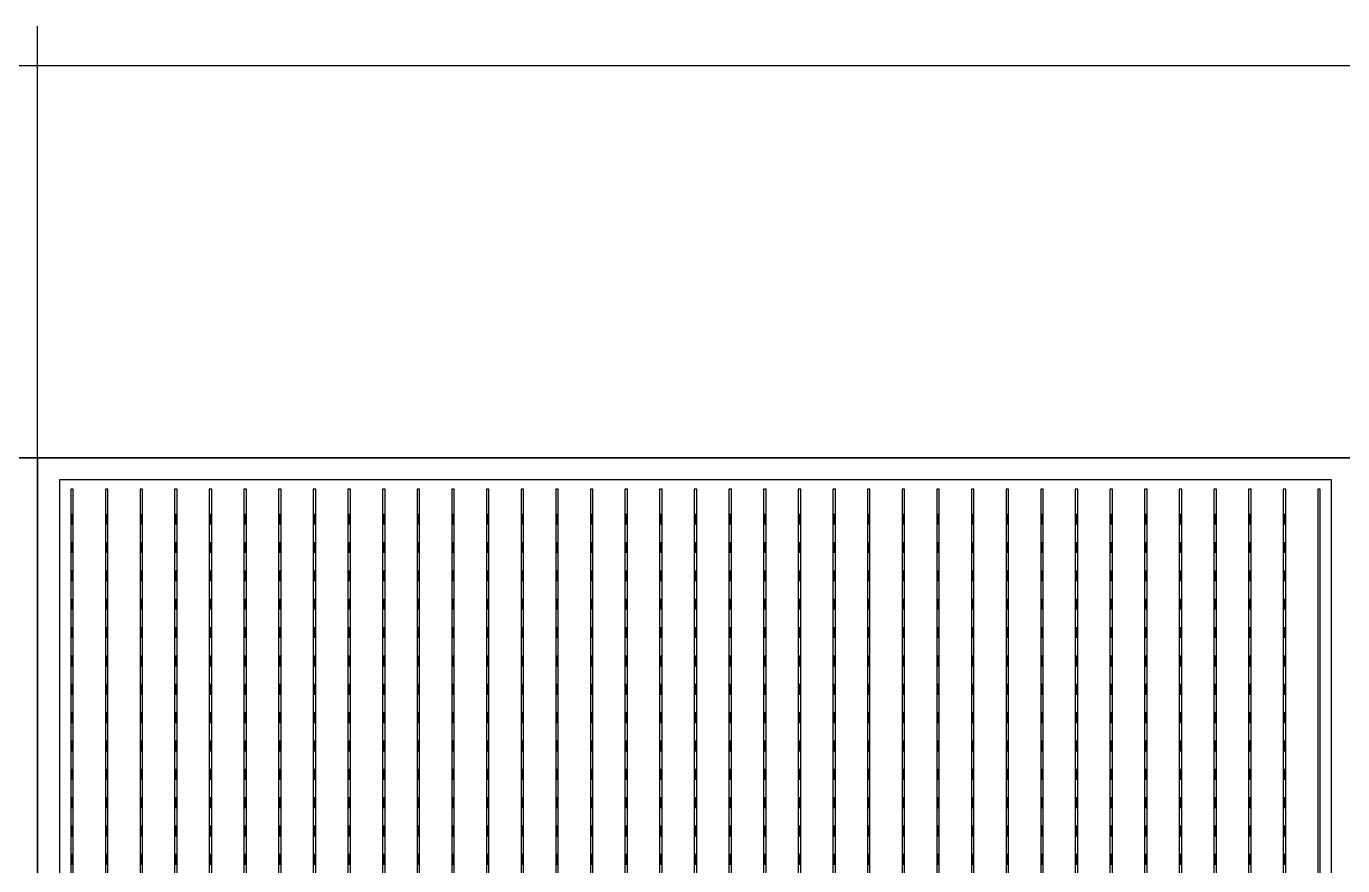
# Model space of a CAD drawing. Header units: millimetres. Extents: x -18 to 142, y -7 to 153.
# Drawn here: x 20.2 to 41.09, y 139.32 to 152.65 of the extents above; entities that cross this region are included whole.
import ezdxf

# ---------------------------------------------------------------- set-up
doc = ezdxf.new("R2010")
doc.units = ezdxf.units.MM
for name, color, linetype in [('CELLS', 5, 'Continuous'), ('CONTACT_PADS', 2, 'Continuous'), ('DICING', 4, 'Continuous'), ('FINGERS', 1, 'Continuous'), ('INSULATION', 2, 'Continuous'), ('WAFER', 1, 'Continuous')]:
    doc.layers.add(name, color=color, linetype=linetype)

msp = doc.modelspace()

# ---------------------------------------------------------------- linework, layer by layer
at = {"layer": 'CELLS'}
for points in [[(20.37, 124.9), (20.37, 145.8), (-0.53, 145.8), (-0.53, 124.9), (20.37, 124.9)], [(41.27, 124.9), (41.27, 145.8), (20.37, 145.8), (20.37, 124.9), (41.27, 124.9)]]:
    msp.add_lwpolyline(points, close=True, dxfattribs=at)
at = {"layer": 'CONTACT_PADS'}
for points in [[(20.933, 144.75), (20.933, 144.9), (20.908, 144.9), (20.908, 144.75), (20.933, 144.75)], [(21.483, 144.75), (21.483, 144.9), (21.458, 144.9), (21.458, 144.75), (21.483, 144.75)], [(22.033, 144.75), (22.033, 144.9), (22.008, 144.9), (22.008, 144.75), (22.033, 144.75)], [(22.583, 144.75), (22.583, 144.9), (22.558, 144.9), (22.558, 144.75), (22.583, 144.75)], [(23.133, 144.75), (23.133, 144.9), (23.108, 144.9), (23.108, 144.75), (23.133, 144.75)], [(23.683, 144.75), (23.683, 144.9), (23.658, 144.9), (23.658, 144.75), (23.683, 144.75)], [(24.233, 144.75), (24.233, 144.9), (24.208, 144.9), (24.208, 144.75), (24.233, 144.75)], [(24.783, 144.75), (24.783, 144.9), (24.758, 144.9), (24.758, 144.75), (24.783, 144.75)], [(25.333, 144.75), (25.333, 144.9), (25.308, 144.9), (25.308, 144.75), (25.333, 144.75)], [(25.883, 144.75), (25.883, 144.9), (25.858, 144.9), (25.858, 144.75), (25.883, 144.75)], [(26.433, 144.75), (26.433, 144.9), (26.408, 144.9), (26.408, 144.75), (26.433, 144.75)], [(26.983, 144.75), (26.983, 144.9), (26.958, 144.9), (26.958, 144.75), (26.983, 144.75)], [(27.533, 144.75), (27.533, 144.9), (27.508, 144.9), (27.508, 144.75), (27.533, 144.75)], [(28.083, 144.75), (28.083, 144.9), (28.058, 144.9), (28.058, 144.75), (28.083, 144.75)], [(28.633, 144.75), (28.633, 144.9), (28.608, 144.9), (28.608, 144.75), (28.633, 144.75)], [(29.183, 144.75), (29.183, 144.9), (29.158, 144.9), (29.158, 144.75), (29.183, 144.75)], [(29.733, 144.75), (29.733, 144.9), (29.708, 144.9), (29.708, 144.75), (29.733, 144.75)], [(30.283, 144.75), (30.283, 144.9), (30.258, 144.9), (30.258, 144.75), (30.283, 144.75)], [(30.833, 144.75), (30.833, 144.9), (30.808, 144.9), (30.808, 144.75), (30.833, 144.75)], [(31.383, 144.75), (31.383, 144.9), (31.358, 144.9), (31.358, 144.75), (31.383, 144.75)], [(31.933, 144.75), (31.933, 144.9), (31.908, 144.9), (31.908, 144.75), (31.933, 144.75)], [(32.483, 144.75), (32.483, 144.9), (32.458, 144.9), (32.458, 144.75), (32.483, 144.75)], [(33.033, 144.75), (33.033, 144.9), (33.008, 144.9), (33.008, 144.75), (33.033, 144.75)], [(33.583, 144.75), (33.583, 144.9), (33.558, 144.9), (33.558, 144.75), (33.583, 144.75)], [(34.133, 144.75), (34.133, 144.9), (34.108, 144.9), (34.108, 144.75), (34.133, 144.75)], [(34.683, 144.75), (34.683, 144.9), (34.658, 144.9), (34.658, 144.75), (34.683, 144.75)], [(35.233, 144.75), (35.233, 144.9), (35.208, 144.9), (35.208, 144.75), (35.233, 144.75)], [(35.783, 144.75), (35.783, 144.9), (35.758, 144.9), (35.758, 144.75), (35.783, 144.75)], [(36.333, 144.75), (36.333, 144.9), (36.308, 144.9), (36.308, 144.75), (36.333, 144.75)], [(36.883, 144.75), (36.883, 144.9), (36.858, 144.9), (36.858, 144.75), (36.883, 144.75)], [(37.433, 144.75), (37.433, 144.9), (37.408, 144.9), (37.408, 144.75), (37.433, 144.75)], [(37.983, 144.75), (37.983, 144.9), (37.958, 144.9), (37.958, 144.75), (37.983, 144.75)], [(38.533, 144.75), (38.533, 144.9), (38.508, 144.9), (38.508, 144.75), (38.533, 144.75)], [(39.083, 144.75), (39.083, 144.9), (39.058, 144.9), (39.058, 144.75), (39.083, 144.75)], [(39.633, 144.75), (39.633, 144.9), (39.608, 144.9), (39.608, 144.75), (39.633, 144.75)], [(40.183, 144.75), (40.183, 144.9), (40.158, 144.9), (40.158, 144.75), (40.183, 144.75)], [(20.933, 144.3), (20.933, 144.45), (20.908, 144.45), (20.908, 144.3), (20.933, 144.3)], [(21.483, 144.3), (21.483, 144.45), (21.458, 144.45), (21.458, 144.3), (21.483, 144.3)], [(22.033, 144.3), (22.033, 144.45), (22.008, 144.45), (22.008, 144.3), (22.033, 144.3)], [(22.583, 144.3), (22.583, 144.45), (22.558, 144.45), (22.558, 144.3), (22.583, 144.3)], [(23.133, 144.3), (23.133, 144.45), (23.108, 144.45), (23.108, 144.3), (23.133, 144.3)], [(23.683, 144.3), (23.683, 144.45), (23.658, 144.45), (23.658, 144.3), (23.683, 144.3)], [(24.233, 144.3), (24.233, 144.45), (24.208, 144.45), (24.208, 144.3), (24.233, 144.3)], [(24.783, 144.3), (24.783, 144.45), (24.758, 144.45), (24.758, 144.3), (24.783, 144.3)], [(25.333, 144.3), (25.333, 144.45), (25.308, 144.45), (25.308, 144.3), (25.333, 144.3)], [(25.883, 144.3), (25.883, 144.45), (25.858, 144.45), (25.858, 144.3), (25.883, 144.3)], [(26.433, 144.3), (26.433, 144.45), (26.408, 144.45), (26.408, 144.3), (26.433, 144.3)], [(26.983, 144.3), (26.983, 144.45), (26.958, 144.45), (26.958, 144.3), (26.983, 144.3)], [(27.533, 144.3), (27.533, 144.45), (27.508, 144.45), (27.508, 144.3), (27.533, 144.3)], [(28.083, 144.3), (28.083, 144.45), (28.058, 144.45), (28.058, 144.3), (28.083, 144.3)], [(28.633, 144.3), (28.633, 144.45), (28.608, 144.45), (28.608, 144.3), (28.633, 144.3)], [(29.183, 144.3), (29.183, 144.45), (29.158, 144.45), (29.158, 144.3), (29.183, 144.3)], [(29.733, 144.3), (29.733, 144.45), (29.708, 144.45), (29.708, 144.3), (29.733, 144.3)], [(30.283, 144.3), (30.283, 144.45), (30.258, 144.45), (30.258, 144.3), (30.283, 144.3)], [(30.833, 144.3), (30.833, 144.45), (30.808, 144.45), (30.808, 144.3), (30.833, 144.3)], [(31.383, 144.3), (31.383, 144.45), (31.358, 144.45), (31.358, 144.3), (31.383, 144.3)], [(31.933, 144.3), (31.933, 144.45), (31.908, 144.45), (31.908, 144.3), (31.933, 144.3)], [(32.483, 144.3), (32.483, 144.45), (32.458, 144.45), (32.458, 144.3), (32.483, 144.3)], [(33.033, 144.3), (33.033, 144.45), (33.008, 144.45), (33.008, 144.3), (33.033, 144.3)], [(33.583, 144.3), (33.583, 144.45), (33.558, 144.45), (33.558, 144.3), (33.583, 144.3)], [(34.133, 144.3), (34.133, 144.45), (34.108, 144.45), (34.108, 144.3), (34.133, 144.3)], [(34.683, 144.3), (34.683, 144.45), (34.658, 144.45), (34.658, 144.3), (34.683, 144.3)], [(35.233, 144.3), (35.233, 144.45), (35.208, 144.45), (35.208, 144.3), (35.233, 144.3)], [(35.783, 144.3), (35.783, 144.45), (35.758, 144.45), (35.758, 144.3), (35.783, 144.3)], [(36.333, 144.3), (36.333, 144.45), (36.308, 144.45), (36.308, 144.3), (36.333, 144.3)], [(36.883, 144.3), (36.883, 144.45), (36.858, 144.45), (36.858, 144.3), (36.883, 144.3)], [(37.433, 144.3), (37.433, 144.45), (37.408, 144.45), (37.408, 144.3), (37.433, 144.3)], [(37.983, 144.3), (37.983, 144.45), (37.958, 144.45), (37.958, 144.3), (37.983, 144.3)], [(38.533, 144.3), (38.533, 144.45), (38.508, 144.45), (38.508, 144.3), (38.533, 144.3)], [(39.083, 144.3), (39.083, 144.45), (39.058, 144.45), (39.058, 144.3), (39.083, 144.3)], [(39.633, 144.3), (39.633, 144.45), (39.608, 144.45), (39.608, 144.3), (39.633, 144.3)], [(40.183, 144.3), (40.183, 144.45), (40.158, 144.45), (40.158, 144.3), (40.183, 144.3)], [(20.933, 143.85), (20.933, 144), (20.908, 144), (20.908, 143.85), (20.933, 143.85)], [(21.483, 143.85), (21.483, 144), (21.458, 144), (21.458, 143.85), (21.483, 143.85)], [(22.033, 143.85), (22.033, 144), (22.008, 144), (22.008, 143.85), (22.033, 143.85)], [(22.583, 143.85), (22.583, 144), (22.558, 144), (22.558, 143.85), (22.583, 143.85)], [(23.133, 143.85), (23.133, 144), (23.108, 144), (23.108, 143.85), (23.133, 143.85)], [(23.683, 143.85), (23.683, 144), (23.658, 144), (23.658, 143.85), (23.683, 143.85)], [(24.233, 143.85), (24.233, 144), (24.208, 144), (24.208, 143.85), (24.233, 143.85)], [(24.783, 143.85), (24.783, 144), (24.758, 144), (24.758, 143.85), (24.783, 143.85)], [(25.333, 143.85), (25.333, 144), (25.308, 144), (25.308, 143.85), (25.333, 143.85)], [(25.883, 143.85), (25.883, 144), (25.858, 144), (25.858, 143.85), (25.883, 143.85)], [(26.433, 143.85), (26.433, 144), (26.408, 144), (26.408, 143.85), (26.433, 143.85)], [(26.983, 143.85), (26.983, 144), (26.958, 144), (26.958, 143.85), (26.983, 143.85)], [(27.533, 143.85), (27.533, 144), (27.508, 144), (27.508, 143.85), (27.533, 143.85)], [(28.083, 143.85), (28.083, 144), (28.058, 144), (28.058, 143.85), (28.083, 143.85)], [(28.633, 143.85), (28.633, 144), (28.608, 144), (28.608, 143.85), (28.633, 143.85)], [(29.183, 143.85), (29.183, 144), (29.158, 144), (29.158, 143.85), (29.183, 143.85)], [(29.733, 143.85), (29.733, 144), (29.708, 144), (29.708, 143.85), (29.733, 143.85)], [(30.283, 143.85), (30.283, 144), (30.258, 144), (30.258, 143.85), (30.283, 143.85)], [(30.833, 143.85), (30.833, 144), (30.808, 144), (30.808, 143.85), (30.833, 143.85)], [(31.383, 143.85), (31.383, 144), (31.358, 144), (31.358, 143.85), (31.383, 143.85)], [(31.933, 143.85), (31.933, 144), (31.908, 144), (31.908, 143.85), (31.933, 143.85)], [(32.483, 143.85), (32.483, 144), (32.458, 144), (32.458, 143.85), (32.483, 143.85)], [(33.033, 143.85), (33.033, 144), (33.008, 144), (33.008, 143.85), (33.033, 143.85)], [(33.583, 143.85), (33.583, 144), (33.558, 144), (33.558, 143.85), (33.583, 143.85)], [(34.133, 143.85), (34.133, 144), (34.108, 144), (34.108, 143.85), (34.133, 143.85)], [(34.683, 143.85), (34.683, 144), (34.658, 144), (34.658, 143.85), (34.683, 143.85)], [(35.233, 143.85), (35.233, 144), (35.208, 144), (35.208, 143.85), (35.233, 143.85)], [(35.783, 143.85), (35.783, 144), (35.758, 144), (35.758, 143.85), (35.783, 143.85)], [(36.333, 143.85), (36.333, 144), (36.308, 144), (36.308, 143.85), (36.333, 143.85)], [(36.883, 143.85), (36.883, 144), (36.858, 144), (36.858, 143.85), (36.883, 143.85)], [(37.433, 143.85), (37.433, 144), (37.408, 144), (37.408, 143.85), (37.433, 143.85)], [(37.983, 143.85), (37.983, 144), (37.958, 144), (37.958, 143.85), (37.983, 143.85)], [(38.533, 143.85), (38.533, 144), (38.508, 144), (38.508, 143.85), (38.533, 143.85)], [(39.083, 143.85), (39.083, 144), (39.058, 144), (39.058, 143.85), (39.083, 143.85)], [(39.633, 143.85), (39.633, 144), (39.608, 144), (39.608, 143.85), (39.633, 143.85)], [(40.183, 143.85), (40.183, 144), (40.158, 144), (40.158, 143.85), (40.183, 143.85)], [(20.933, 143.4), (20.933, 143.55), (20.908, 143.55), (20.908, 143.4), (20.933, 143.4)], [(21.483, 143.4), (21.483, 143.55), (21.458, 143.55), (21.458, 143.4), (21.483, 143.4)], [(22.033, 143.4), (22.033, 143.55), (22.008, 143.55), (22.008, 143.4), (22.033, 143.4)], [(22.583, 143.4), (22.583, 143.55), (22.558, 143.55), (22.558, 143.4), (22.583, 143.4)], [(23.133, 143.4), (23.133, 143.55), (23.108, 143.55), (23.108, 143.4), (23.133, 143.4)], [(23.683, 143.4), (23.683, 143.55), (23.658, 143.55), (23.658, 143.4), (23.683, 143.4)], [(24.233, 143.4), (24.233, 143.55), (24.208, 143.55), (24.208, 143.4), (24.233, 143.4)], [(24.783, 143.4), (24.783, 143.55), (24.758, 143.55), (24.758, 143.4), (24.783, 143.4)], [(25.333, 143.4), (25.333, 143.55), (25.308, 143.55), (25.308, 143.4), (25.333, 143.4)], [(25.883, 143.4), (25.883, 143.55), (25.858, 143.55), (25.858, 143.4), (25.883, 143.4)], [(26.433, 143.4), (26.433, 143.55), (26.408, 143.55), (26.408, 143.4), (26.433, 143.4)], [(26.983, 143.4), (26.983, 143.55), (26.958, 143.55), (26.958, 143.4), (26.983, 143.4)], [(27.533, 143.4), (27.533, 143.55), (27.508, 143.55), (27.508, 143.4), (27.533, 143.4)], [(28.083, 143.4), (28.083, 143.55), (28.058, 143.55), (28.058, 143.4), (28.083, 143.4)], [(28.633, 143.4), (28.633, 143.55), (28.608, 143.55), (28.608, 143.4), (28.633, 143.4)], [(29.183, 143.4), (29.183, 143.55), (29.158, 143.55), (29.158, 143.4), (29.183, 143.4)], [(29.733, 143.4), (29.733, 143.55), (29.708, 143.55), (29.708, 143.4), (29.733, 143.4)], [(30.283, 143.4), (30.283, 143.55), (30.258, 143.55), (30.258, 143.4), (30.283, 143.4)], [(30.833, 143.4), (30.833, 143.55), (30.808, 143.55), (30.808, 143.4), (30.833, 143.4)], [(31.383, 143.4), (31.383, 143.55), (31.358, 143.55), (31.358, 143.4), (31.383, 143.4)], [(31.933, 143.4), (31.933, 143.55), (31.908, 143.55), (31.908, 143.4), (31.933, 143.4)], [(32.483, 143.4), (32.483, 143.55), (32.458, 143.55), (32.458, 143.4), (32.483, 143.4)], [(33.033, 143.4), (33.033, 143.55), (33.008, 143.55), (33.008, 143.4), (33.033, 143.4)], [(33.583, 143.4), (33.583, 143.55), (33.558, 143.55), (33.558, 143.4), (33.583, 143.4)], [(34.133, 143.4), (34.133, 143.55), (34.108, 143.55), (34.108, 143.4), (34.133, 143.4)], [(34.683, 143.4), (34.683, 143.55), (34.658, 143.55), (34.658, 143.4), (34.683, 143.4)], [(35.233, 143.4), (35.233, 143.55), (35.208, 143.55), (35.208, 143.4), (35.233, 143.4)], [(35.783, 143.4), (35.783, 143.55), (35.758, 143.55), (35.758, 143.4), (35.783, 143.4)], [(36.333, 143.4), (36.333, 143.55), (36.308, 143.55), (36.308, 143.4), (36.333, 143.4)], [(36.883, 143.4), (36.883, 143.55), (36.858, 143.55), (36.858, 143.4), (36.883, 143.4)], [(37.433, 143.4), (37.433, 143.55), (37.408, 143.55), (37.408, 143.4), (37.433, 143.4)], [(37.983, 143.4), (37.983, 143.55), (37.958, 143.55), (37.958, 143.4), (37.983, 143.4)], [(38.533, 143.4), (38.533, 143.55), (38.508, 143.55), (38.508, 143.4), (38.533, 143.4)], [(39.083, 143.4), (39.083, 143.55), (39.058, 143.55), (39.058, 143.4), (39.083, 143.4)], [(39.633, 143.4), (39.633, 143.55), (39.608, 143.55), (39.608, 143.4), (39.633, 143.4)], [(40.183, 143.4), (40.183, 143.55), (40.158, 143.55), (40.158, 143.4), (40.183, 143.4)], [(20.933, 142.95), (20.933, 143.1), (20.908, 143.1), (20.908, 142.95), (20.933, 142.95)], [(21.483, 142.95), (21.483, 143.1), (21.458, 143.1), (21.458, 142.95), (21.483, 142.95)], [(22.033, 142.95), (22.033, 143.1), (22.008, 143.1), (22.008, 142.95), (22.033, 142.95)], [(22.583, 142.95), (22.583, 143.1), (22.558, 143.1), (22.558, 142.95), (22.583, 142.95)], [(23.133, 142.95), (23.133, 143.1), (23.108, 143.1), (23.108, 142.95), (23.133, 142.95)], [(23.683, 142.95), (23.683, 143.1), (23.658, 143.1), (23.658, 142.95), (23.683, 142.95)], [(24.233, 142.95), (24.233, 143.1), (24.208, 143.1), (24.208, 142.95), (24.233, 142.95)], [(24.783, 142.95), (24.783, 143.1), (24.758, 143.1), (24.758, 142.95), (24.783, 142.95)], [(25.333, 142.95), (25.333, 143.1), (25.308, 143.1), (25.308, 142.95), (25.333, 142.95)], [(25.883, 142.95), (25.883, 143.1), (25.858, 143.1), (25.858, 142.95), (25.883, 142.95)], [(26.433, 142.95), (26.433, 143.1), (26.408, 143.1), (26.408, 142.95), (26.433, 142.95)], [(26.983, 142.95), (26.983, 143.1), (26.958, 143.1), (26.958, 142.95), (26.983, 142.95)], [(27.533, 142.95), (27.533, 143.1), (27.508, 143.1), (27.508, 142.95), (27.533, 142.95)], [(28.083, 142.95), (28.083, 143.1), (28.058, 143.1), (28.058, 142.95), (28.083, 142.95)], [(28.633, 142.95), (28.633, 143.1), (28.608, 143.1), (28.608, 142.95), (28.633, 142.95)], [(29.183, 142.95), (29.183, 143.1), (29.158, 143.1), (29.158, 142.95), (29.183, 142.95)], [(29.733, 142.95), (29.733, 143.1), (29.708, 143.1), (29.708, 142.95), (29.733, 142.95)], [(30.283, 142.95), (30.283, 143.1), (30.258, 143.1), (30.258, 142.95), (30.283, 142.95)], [(30.833, 142.95), (30.833, 143.1), (30.808, 143.1), (30.808, 142.95), (30.833, 142.95)], [(31.383, 142.95), (31.383, 143.1), (31.358, 143.1), (31.358, 142.95), (31.383, 142.95)], [(31.933, 142.95), (31.933, 143.1), (31.908, 143.1), (31.908, 142.95), (31.933, 142.95)], [(32.483, 142.95), (32.483, 143.1), (32.458, 143.1), (32.458, 142.95), (32.483, 142.95)], [(33.033, 142.95), (33.033, 143.1), (33.008, 143.1), (33.008, 142.95), (33.033, 142.95)], [(33.583, 142.95), (33.583, 143.1), (33.558, 143.1), (33.558, 142.95), (33.583, 142.95)], [(34.133, 142.95), (34.133, 143.1), (34.108, 143.1), (34.108, 142.95), (34.133, 142.95)], [(34.683, 142.95), (34.683, 143.1), (34.658, 143.1), (34.658, 142.95), (34.683, 142.95)], [(35.233, 142.95), (35.233, 143.1), (35.208, 143.1), (35.208, 142.95), (35.233, 142.95)], [(35.783, 142.95), (35.783, 143.1), (35.758, 143.1), (35.758, 142.95), (35.783, 142.95)], [(36.333, 142.95), (36.333, 143.1), (36.308, 143.1), (36.308, 142.95), (36.333, 142.95)], [(36.883, 142.95), (36.883, 143.1), (36.858, 143.1), (36.858, 142.95), (36.883, 142.95)], [(37.433, 142.95), (37.433, 143.1), (37.408, 143.1), (37.408, 142.95), (37.433, 142.95)], [(37.983, 142.95), (37.983, 143.1), (37.958, 143.1), (37.958, 142.95), (37.983, 142.95)], [(38.533, 142.95), (38.533, 143.1), (38.508, 143.1), (38.508, 142.95), (38.533, 142.95)], [(39.083, 142.95), (39.083, 143.1), (39.058, 143.1), (39.058, 142.95), (39.083, 142.95)], [(39.633, 142.95), (39.633, 143.1), (39.608, 143.1), (39.608, 142.95), (39.633, 142.95)], [(40.183, 142.95), (40.183, 143.1), (40.158, 143.1), (40.158, 142.95), (40.183, 142.95)], [(20.933, 142.5), (20.933, 142.65), (20.908, 142.65), (20.908, 142.5), (20.933, 142.5)], [(21.483, 142.5), (21.483, 142.65), (21.458, 142.65), (21.458, 142.5), (21.483, 142.5)], [(22.033, 142.5), (22.033, 142.65), (22.008, 142.65), (22.008, 142.5), (22.033, 142.5)], [(22.583, 142.5), (22.583, 142.65), (22.558, 142.65), (22.558, 142.5), (22.583, 142.5)], [(23.133, 142.5), (23.133, 142.65), (23.108, 142.65), (23.108, 142.5), (23.133, 142.5)], [(23.683, 142.5), (23.683, 142.65), (23.658, 142.65), (23.658, 142.5), (23.683, 142.5)], [(24.233, 142.5), (24.233, 142.65), (24.208, 142.65), (24.208, 142.5), (24.233, 142.5)], [(24.783, 142.5), (24.783, 142.65), (24.758, 142.65), (24.758, 142.5), (24.783, 142.5)], [(25.333, 142.5), (25.333, 142.65), (25.308, 142.65), (25.308, 142.5), (25.333, 142.5)], [(25.883, 142.5), (25.883, 142.65), (25.858, 142.65), (25.858, 142.5), (25.883, 142.5)], [(26.433, 142.5), (26.433, 142.65), (26.408, 142.65), (26.408, 142.5), (26.433, 142.5)], [(26.983, 142.5), (26.983, 142.65), (26.958, 142.65), (26.958, 142.5), (26.983, 142.5)], [(27.533, 142.5), (27.533, 142.65), (27.508, 142.65), (27.508, 142.5), (27.533, 142.5)], [(28.083, 142.5), (28.083, 142.65), (28.058, 142.65), (28.058, 142.5), (28.083, 142.5)], [(28.633, 142.5), (28.633, 142.65), (28.608, 142.65), (28.608, 142.5), (28.633, 142.5)], [(29.183, 142.5), (29.183, 142.65), (29.158, 142.65), (29.158, 142.5), (29.183, 142.5)], [(29.733, 142.5), (29.733, 142.65), (29.708, 142.65), (29.708, 142.5), (29.733, 142.5)], [(30.283, 142.5), (30.283, 142.65), (30.258, 142.65), (30.258, 142.5), (30.283, 142.5)], [(30.833, 142.5), (30.833, 142.65), (30.808, 142.65), (30.808, 142.5), (30.833, 142.5)], [(31.383, 142.5), (31.383, 142.65), (31.358, 142.65), (31.358, 142.5), (31.383, 142.5)], [(31.933, 142.5), (31.933, 142.65), (31.908, 142.65), (31.908, 142.5), (31.933, 142.5)], [(32.483, 142.5), (32.483, 142.65), (32.458, 142.65), (32.458, 142.5), (32.483, 142.5)], [(33.033, 142.5), (33.033, 142.65), (33.008, 142.65), (33.008, 142.5), (33.033, 142.5)], [(33.583, 142.5), (33.583, 142.65), (33.558, 142.65), (33.558, 142.5), (33.583, 142.5)], [(34.133, 142.5), (34.133, 142.65), (34.108, 142.65), (34.108, 142.5), (34.133, 142.5)], [(34.683, 142.5), (34.683, 142.65), (34.658, 142.65), (34.658, 142.5), (34.683, 142.5)], [(35.233, 142.5), (35.233, 142.65), (35.208, 142.65), (35.208, 142.5), (35.233, 142.5)], [(35.783, 142.5), (35.783, 142.65), (35.758, 142.65), (35.758, 142.5), (35.783, 142.5)], [(36.333, 142.5), (36.333, 142.65), (36.308, 142.65), (36.308, 142.5), (36.333, 142.5)], [(36.883, 142.5), (36.883, 142.65), (36.858, 142.65), (36.858, 142.5), (36.883, 142.5)], [(37.433, 142.5), (37.433, 142.65), (37.408, 142.65), (37.408, 142.5), (37.433, 142.5)], [(37.983, 142.5), (37.983, 142.65), (37.958, 142.65), (37.958, 142.5), (37.983, 142.5)], [(38.533, 142.5), (38.533, 142.65), (38.508, 142.65), (38.508, 142.5), (38.533, 142.5)], [(39.083, 142.5), (39.083, 142.65), (39.058, 142.65), (39.058, 142.5), (39.083, 142.5)], [(39.633, 142.5), (39.633, 142.65), (39.608, 142.65), (39.608, 142.5), (39.633, 142.5)], [(40.183, 142.5), (40.183, 142.65), (40.158, 142.65), (40.158, 142.5), (40.183, 142.5)], [(20.933, 142.05), (20.933, 142.2), (20.908, 142.2), (20.908, 142.05), (20.933, 142.05)], [(21.483, 142.05), (21.483, 142.2), (21.458, 142.2), (21.458, 142.05), (21.483, 142.05)], [(22.033, 142.05), (22.033, 142.2), (22.008, 142.2), (22.008, 142.05), (22.033, 142.05)], [(22.583, 142.05), (22.583, 142.2), (22.558, 142.2), (22.558, 142.05), (22.583, 142.05)], [(23.133, 142.05), (23.133, 142.2), (23.108, 142.2), (23.108, 142.05), (23.133, 142.05)], [(23.683, 142.05), (23.683, 142.2), (23.658, 142.2), (23.658, 142.05), (23.683, 142.05)], [(24.233, 142.05), (24.233, 142.2), (24.208, 142.2), (24.208, 142.05), (24.233, 142.05)], [(24.783, 142.05), (24.783, 142.2), (24.758, 142.2), (24.758, 142.05), (24.783, 142.05)], [(25.333, 142.05), (25.333, 142.2), (25.308, 142.2), (25.308, 142.05), (25.333, 142.05)], [(25.883, 142.05), (25.883, 142.2), (25.858, 142.2), (25.858, 142.05), (25.883, 142.05)], [(26.433, 142.05), (26.433, 142.2), (26.408, 142.2), (26.408, 142.05), (26.433, 142.05)], [(26.983, 142.05), (26.983, 142.2), (26.958, 142.2), (26.958, 142.05), (26.983, 142.05)], [(27.533, 142.05), (27.533, 142.2), (27.508, 142.2), (27.508, 142.05), (27.533, 142.05)], [(28.083, 142.05), (28.083, 142.2), (28.058, 142.2), (28.058, 142.05), (28.083, 142.05)], [(28.633, 142.05), (28.633, 142.2), (28.608, 142.2), (28.608, 142.05), (28.633, 142.05)], [(29.183, 142.05), (29.183, 142.2), (29.158, 142.2), (29.158, 142.05), (29.183, 142.05)], [(29.733, 142.05), (29.733, 142.2), (29.708, 142.2), (29.708, 142.05), (29.733, 142.05)], [(30.283, 142.05), (30.283, 142.2), (30.258, 142.2), (30.258, 142.05), (30.283, 142.05)], [(30.833, 142.05), (30.833, 142.2), (30.808, 142.2), (30.808, 142.05), (30.833, 142.05)], [(31.383, 142.05), (31.383, 142.2), (31.358, 142.2), (31.358, 142.05), (31.383, 142.05)], [(31.933, 142.05), (31.933, 142.2), (31.908, 142.2), (31.908, 142.05), (31.933, 142.05)], [(32.483, 142.05), (32.483, 142.2), (32.458, 142.2), (32.458, 142.05), (32.483, 142.05)], [(33.033, 142.05), (33.033, 142.2), (33.008, 142.2), (33.008, 142.05), (33.033, 142.05)], [(33.583, 142.05), (33.583, 142.2), (33.558, 142.2), (33.558, 142.05), (33.583, 142.05)], [(34.133, 142.05), (34.133, 142.2), (34.108, 142.2), (34.108, 142.05), (34.133, 142.05)], [(34.683, 142.05), (34.683, 142.2), (34.658, 142.2), (34.658, 142.05), (34.683, 142.05)], [(35.233, 142.05), (35.233, 142.2), (35.208, 142.2), (35.208, 142.05), (35.233, 142.05)], [(35.783, 142.05), (35.783, 142.2), (35.758, 142.2), (35.758, 142.05), (35.783, 142.05)], [(36.333, 142.05), (36.333, 142.2), (36.308, 142.2), (36.308, 142.05), (36.333, 142.05)], [(36.883, 142.05), (36.883, 142.2), (36.858, 142.2), (36.858, 142.05), (36.883, 142.05)], [(37.433, 142.05), (37.433, 142.2), (37.408, 142.2), (37.408, 142.05), (37.433, 142.05)], [(37.983, 142.05), (37.983, 142.2), (37.958, 142.2), (37.958, 142.05), (37.983, 142.05)], [(38.533, 142.05), (38.533, 142.2), (38.508, 142.2), (38.508, 142.05), (38.533, 142.05)], [(39.083, 142.05), (39.083, 142.2), (39.058, 142.2), (39.058, 142.05), (39.083, 142.05)], [(39.633, 142.05), (39.633, 142.2), (39.608, 142.2), (39.608, 142.05), (39.633, 142.05)], [(40.183, 142.05), (40.183, 142.2), (40.158, 142.2), (40.158, 142.05), (40.183, 142.05)], [(20.933, 141.6), (20.933, 141.75), (20.908, 141.75), (20.908, 141.6), (20.933, 141.6)], [(21.483, 141.6), (21.483, 141.75), (21.458, 141.75), (21.458, 141.6), (21.483, 141.6)], [(22.033, 141.6), (22.033, 141.75), (22.008, 141.75), (22.008, 141.6), (22.033, 141.6)], [(22.583, 141.6), (22.583, 141.75), (22.558, 141.75), (22.558, 141.6), (22.583, 141.6)], [(23.133, 141.6), (23.133, 141.75), (23.108, 141.75), (23.108, 141.6), (23.133, 141.6)], [(23.683, 141.6), (23.683, 141.75), (23.658, 141.75), (23.658, 141.6), (23.683, 141.6)], [(24.233, 141.6), (24.233, 141.75), (24.208, 141.75), (24.208, 141.6), (24.233, 141.6)], [(24.783, 141.6), (24.783, 141.75), (24.758, 141.75), (24.758, 141.6), (24.783, 141.6)], [(25.333, 141.6), (25.333, 141.75), (25.308, 141.75), (25.308, 141.6), (25.333, 141.6)], [(25.883, 141.6), (25.883, 141.75), (25.858, 141.75), (25.858, 141.6), (25.883, 141.6)], [(26.433, 141.6), (26.433, 141.75), (26.408, 141.75), (26.408, 141.6), (26.433, 141.6)], [(26.983, 141.6), (26.983, 141.75), (26.958, 141.75), (26.958, 141.6), (26.983, 141.6)], [(27.533, 141.6), (27.533, 141.75), (27.508, 141.75), (27.508, 141.6), (27.533, 141.6)], [(28.083, 141.6), (28.083, 141.75), (28.058, 141.75), (28.058, 141.6), (28.083, 141.6)], [(28.633, 141.6), (28.633, 141.75), (28.608, 141.75), (28.608, 141.6), (28.633, 141.6)], [(29.183, 141.6), (29.183, 141.75), (29.158, 141.75), (29.158, 141.6), (29.183, 141.6)], [(29.733, 141.6), (29.733, 141.75), (29.708, 141.75), (29.708, 141.6), (29.733, 141.6)], [(30.283, 141.6), (30.283, 141.75), (30.258, 141.75), (30.258, 141.6), (30.283, 141.6)], [(30.833, 141.6), (30.833, 141.75), (30.808, 141.75), (30.808, 141.6), (30.833, 141.6)], [(31.383, 141.6), (31.383, 141.75), (31.358, 141.75), (31.358, 141.6), (31.383, 141.6)], [(31.933, 141.6), (31.933, 141.75), (31.908, 141.75), (31.908, 141.6), (31.933, 141.6)], [(32.483, 141.6), (32.483, 141.75), (32.458, 141.75), (32.458, 141.6), (32.483, 141.6)], [(33.033, 141.6), (33.033, 141.75), (33.008, 141.75), (33.008, 141.6), (33.033, 141.6)], [(33.583, 141.6), (33.583, 141.75), (33.558, 141.75), (33.558, 141.6), (33.583, 141.6)], [(34.133, 141.6), (34.133, 141.75), (34.108, 141.75), (34.108, 141.6), (34.133, 141.6)], [(34.683, 141.6), (34.683, 141.75), (34.658, 141.75), (34.658, 141.6), (34.683, 141.6)], [(35.233, 141.6), (35.233, 141.75), (35.208, 141.75), (35.208, 141.6), (35.233, 141.6)], [(35.783, 141.6), (35.783, 141.75), (35.758, 141.75), (35.758, 141.6), (35.783, 141.6)], [(36.333, 141.6), (36.333, 141.75), (36.308, 141.75), (36.308, 141.6), (36.333, 141.6)], [(36.883, 141.6), (36.883, 141.75), (36.858, 141.75), (36.858, 141.6), (36.883, 141.6)], [(37.433, 141.6), (37.433, 141.75), (37.408, 141.75), (37.408, 141.6), (37.433, 141.6)], [(37.983, 141.6), (37.983, 141.75), (37.958, 141.75), (37.958, 141.6), (37.983, 141.6)], [(38.533, 141.6), (38.533, 141.75), (38.508, 141.75), (38.508, 141.6), (38.533, 141.6)], [(39.083, 141.6), (39.083, 141.75), (39.058, 141.75), (39.058, 141.6), (39.083, 141.6)], [(39.633, 141.6), (39.633, 141.75), (39.608, 141.75), (39.608, 141.6), (39.633, 141.6)], [(40.183, 141.6), (40.183, 141.75), (40.158, 141.75), (40.158, 141.6), (40.183, 141.6)], [(20.933, 141.15), (20.933, 141.3), (20.908, 141.3), (20.908, 141.15), (20.933, 141.15)], [(21.483, 141.15), (21.483, 141.3), (21.458, 141.3), (21.458, 141.15), (21.483, 141.15)], [(22.033, 141.15), (22.033, 141.3), (22.008, 141.3), (22.008, 141.15), (22.033, 141.15)], [(22.583, 141.15), (22.583, 141.3), (22.558, 141.3), (22.558, 141.15), (22.583, 141.15)], [(23.133, 141.15), (23.133, 141.3), (23.108, 141.3), (23.108, 141.15), (23.133, 141.15)], [(23.683, 141.15), (23.683, 141.3), (23.658, 141.3), (23.658, 141.15), (23.683, 141.15)], [(24.233, 141.15), (24.233, 141.3), (24.208, 141.3), (24.208, 141.15), (24.233, 141.15)], [(24.783, 141.15), (24.783, 141.3), (24.758, 141.3), (24.758, 141.15), (24.783, 141.15)], [(25.333, 141.15), (25.333, 141.3), (25.308, 141.3), (25.308, 141.15), (25.333, 141.15)], [(25.883, 141.15), (25.883, 141.3), (25.858, 141.3), (25.858, 141.15), (25.883, 141.15)], [(26.433, 141.15), (26.433, 141.3), (26.408, 141.3), (26.408, 141.15), (26.433, 141.15)], [(26.983, 141.15), (26.983, 141.3), (26.958, 141.3), (26.958, 141.15), (26.983, 141.15)], [(27.533, 141.15), (27.533, 141.3), (27.508, 141.3), (27.508, 141.15), (27.533, 141.15)], [(28.083, 141.15), (28.083, 141.3), (28.058, 141.3), (28.058, 141.15), (28.083, 141.15)], [(28.633, 141.15), (28.633, 141.3), (28.608, 141.3), (28.608, 141.15), (28.633, 141.15)], [(29.183, 141.15), (29.183, 141.3), (29.158, 141.3), (29.158, 141.15), (29.183, 141.15)], [(29.733, 141.15), (29.733, 141.3), (29.708, 141.3), (29.708, 141.15), (29.733, 141.15)], [(30.283, 141.15), (30.283, 141.3), (30.258, 141.3), (30.258, 141.15), (30.283, 141.15)], [(30.833, 141.15), (30.833, 141.3), (30.808, 141.3), (30.808, 141.15), (30.833, 141.15)], [(31.383, 141.15), (31.383, 141.3), (31.358, 141.3), (31.358, 141.15), (31.383, 141.15)], [(31.933, 141.15), (31.933, 141.3), (31.908, 141.3), (31.908, 141.15), (31.933, 141.15)], [(32.483, 141.15), (32.483, 141.3), (32.458, 141.3), (32.458, 141.15), (32.483, 141.15)], [(33.033, 141.15), (33.033, 141.3), (33.008, 141.3), (33.008, 141.15), (33.033, 141.15)], [(33.583, 141.15), (33.583, 141.3), (33.558, 141.3), (33.558, 141.15), (33.583, 141.15)], [(34.133, 141.15), (34.133, 141.3), (34.108, 141.3), (34.108, 141.15), (34.133, 141.15)], [(34.683, 141.15), (34.683, 141.3), (34.658, 141.3), (34.658, 141.15), (34.683, 141.15)], [(35.233, 141.15), (35.233, 141.3), (35.208, 141.3), (35.208, 141.15), (35.233, 141.15)], [(35.783, 141.15), (35.783, 141.3), (35.758, 141.3), (35.758, 141.15), (35.783, 141.15)], [(36.333, 141.15), (36.333, 141.3), (36.308, 141.3), (36.308, 141.15), (36.333, 141.15)], [(36.883, 141.15), (36.883, 141.3), (36.858, 141.3), (36.858, 141.15), (36.883, 141.15)], [(37.433, 141.15), (37.433, 141.3), (37.408, 141.3), (37.408, 141.15), (37.433, 141.15)], [(37.983, 141.15), (37.983, 141.3), (37.958, 141.3), (37.958, 141.15), (37.983, 141.15)], [(38.533, 141.15), (38.533, 141.3), (38.508, 141.3), (38.508, 141.15), (38.533, 141.15)], [(39.083, 141.15), (39.083, 141.3), (39.058, 141.3), (39.058, 141.15), (39.083, 141.15)], [(39.633, 141.15), (39.633, 141.3), (39.608, 141.3), (39.608, 141.15), (39.633, 141.15)], [(40.183, 141.15), (40.183, 141.3), (40.158, 141.3), (40.158, 141.15), (40.183, 141.15)], [(20.933, 140.7), (20.933, 140.85), (20.908, 140.85), (20.908, 140.7), (20.933, 140.7)], [(21.483, 140.7), (21.483, 140.85), (21.458, 140.85), (21.458, 140.7), (21.483, 140.7)], [(22.033, 140.7), (22.033, 140.85), (22.008, 140.85), (22.008, 140.7), (22.033, 140.7)], [(22.583, 140.7), (22.583, 140.85), (22.558, 140.85), (22.558, 140.7), (22.583, 140.7)], [(23.133, 140.7), (23.133, 140.85), (23.108, 140.85), (23.108, 140.7), (23.133, 140.7)], [(23.683, 140.7), (23.683, 140.85), (23.658, 140.85), (23.658, 140.7), (23.683, 140.7)], [(24.233, 140.7), (24.233, 140.85), (24.208, 140.85), (24.208, 140.7), (24.233, 140.7)], [(24.783, 140.7), (24.783, 140.85), (24.758, 140.85), (24.758, 140.7), (24.783, 140.7)], [(25.333, 140.7), (25.333, 140.85), (25.308, 140.85), (25.308, 140.7), (25.333, 140.7)], [(25.883, 140.7), (25.883, 140.85), (25.858, 140.85), (25.858, 140.7), (25.883, 140.7)], [(26.433, 140.7), (26.433, 140.85), (26.408, 140.85), (26.408, 140.7), (26.433, 140.7)], [(26.983, 140.7), (26.983, 140.85), (26.958, 140.85), (26.958, 140.7), (26.983, 140.7)], [(27.533, 140.7), (27.533, 140.85), (27.508, 140.85), (27.508, 140.7), (27.533, 140.7)], [(28.083, 140.7), (28.083, 140.85), (28.058, 140.85), (28.058, 140.7), (28.083, 140.7)], [(28.633, 140.7), (28.633, 140.85), (28.608, 140.85), (28.608, 140.7), (28.633, 140.7)], [(29.183, 140.7), (29.183, 140.85), (29.158, 140.85), (29.158, 140.7), (29.183, 140.7)], [(29.733, 140.7), (29.733, 140.85), (29.708, 140.85), (29.708, 140.7), (29.733, 140.7)], [(30.283, 140.7), (30.283, 140.85), (30.258, 140.85), (30.258, 140.7), (30.283, 140.7)], [(30.833, 140.7), (30.833, 140.85), (30.808, 140.85), (30.808, 140.7), (30.833, 140.7)], [(31.383, 140.7), (31.383, 140.85), (31.358, 140.85), (31.358, 140.7), (31.383, 140.7)], [(31.933, 140.7), (31.933, 140.85), (31.908, 140.85), (31.908, 140.7), (31.933, 140.7)], [(32.483, 140.7), (32.483, 140.85), (32.458, 140.85), (32.458, 140.7), (32.483, 140.7)], [(33.033, 140.7), (33.033, 140.85), (33.008, 140.85), (33.008, 140.7), (33.033, 140.7)], [(33.583, 140.7), (33.583, 140.85), (33.558, 140.85), (33.558, 140.7), (33.583, 140.7)], [(34.133, 140.7), (34.133, 140.85), (34.108, 140.85), (34.108, 140.7), (34.133, 140.7)], [(34.683, 140.7), (34.683, 140.85), (34.658, 140.85), (34.658, 140.7), (34.683, 140.7)], [(35.233, 140.7), (35.233, 140.85), (35.208, 140.85), (35.208, 140.7), (35.233, 140.7)], [(35.783, 140.7), (35.783, 140.85), (35.758, 140.85), (35.758, 140.7), (35.783, 140.7)], [(36.333, 140.7), (36.333, 140.85), (36.308, 140.85), (36.308, 140.7), (36.333, 140.7)], [(36.883, 140.7), (36.883, 140.85), (36.858, 140.85), (36.858, 140.7), (36.883, 140.7)], [(37.433, 140.7), (37.433, 140.85), (37.408, 140.85), (37.408, 140.7), (37.433, 140.7)], [(37.983, 140.7), (37.983, 140.85), (37.958, 140.85), (37.958, 140.7), (37.983, 140.7)], [(38.533, 140.7), (38.533, 140.85), (38.508, 140.85), (38.508, 140.7), (38.533, 140.7)], [(39.083, 140.7), (39.083, 140.85), (39.058, 140.85), (39.058, 140.7), (39.083, 140.7)], [(39.633, 140.7), (39.633, 140.85), (39.608, 140.85), (39.608, 140.7), (39.633, 140.7)], [(40.183, 140.7), (40.183, 140.85), (40.158, 140.85), (40.158, 140.7), (40.183, 140.7)], [(20.933, 140.25), (20.933, 140.4), (20.908, 140.4), (20.908, 140.25), (20.933, 140.25)], [(21.483, 140.25), (21.483, 140.4), (21.458, 140.4), (21.458, 140.25), (21.483, 140.25)], [(22.033, 140.25), (22.033, 140.4), (22.008, 140.4), (22.008, 140.25), (22.033, 140.25)], [(22.583, 140.25), (22.583, 140.4), (22.558, 140.4), (22.558, 140.25), (22.583, 140.25)], [(23.133, 140.25), (23.133, 140.4), (23.108, 140.4), (23.108, 140.25), (23.133, 140.25)], [(23.683, 140.25), (23.683, 140.4), (23.658, 140.4), (23.658, 140.25), (23.683, 140.25)], [(24.233, 140.25), (24.233, 140.4), (24.208, 140.4), (24.208, 140.25), (24.233, 140.25)], [(24.783, 140.25), (24.783, 140.4), (24.758, 140.4), (24.758, 140.25), (24.783, 140.25)], [(25.333, 140.25), (25.333, 140.4), (25.308, 140.4), (25.308, 140.25), (25.333, 140.25)], [(25.883, 140.25), (25.883, 140.4), (25.858, 140.4), (25.858, 140.25), (25.883, 140.25)], [(26.433, 140.25), (26.433, 140.4), (26.408, 140.4), (26.408, 140.25), (26.433, 140.25)], [(26.983, 140.25), (26.983, 140.4), (26.958, 140.4), (26.958, 140.25), (26.983, 140.25)], [(27.533, 140.25), (27.533, 140.4), (27.508, 140.4), (27.508, 140.25), (27.533, 140.25)], [(28.083, 140.25), (28.083, 140.4), (28.058, 140.4), (28.058, 140.25), (28.083, 140.25)], [(28.633, 140.25), (28.633, 140.4), (28.608, 140.4), (28.608, 140.25), (28.633, 140.25)], [(29.183, 140.25), (29.183, 140.4), (29.158, 140.4), (29.158, 140.25), (29.183, 140.25)], [(29.733, 140.25), (29.733, 140.4), (29.708, 140.4), (29.708, 140.25), (29.733, 140.25)], [(30.283, 140.25), (30.283, 140.4), (30.258, 140.4), (30.258, 140.25), (30.283, 140.25)], [(30.833, 140.25), (30.833, 140.4), (30.808, 140.4), (30.808, 140.25), (30.833, 140.25)], [(31.383, 140.25), (31.383, 140.4), (31.358, 140.4), (31.358, 140.25), (31.383, 140.25)], [(31.933, 140.25), (31.933, 140.4), (31.908, 140.4), (31.908, 140.25), (31.933, 140.25)], [(32.483, 140.25), (32.483, 140.4), (32.458, 140.4), (32.458, 140.25), (32.483, 140.25)], [(33.033, 140.25), (33.033, 140.4), (33.008, 140.4), (33.008, 140.25), (33.033, 140.25)], [(33.583, 140.25), (33.583, 140.4), (33.558, 140.4), (33.558, 140.25), (33.583, 140.25)], [(34.133, 140.25), (34.133, 140.4), (34.108, 140.4), (34.108, 140.25), (34.133, 140.25)], [(34.683, 140.25), (34.683, 140.4), (34.658, 140.4), (34.658, 140.25), (34.683, 140.25)], [(35.233, 140.25), (35.233, 140.4), (35.208, 140.4), (35.208, 140.25), (35.233, 140.25)], [(35.783, 140.25), (35.783, 140.4), (35.758, 140.4), (35.758, 140.25), (35.783, 140.25)], [(36.333, 140.25), (36.333, 140.4), (36.308, 140.4), (36.308, 140.25), (36.333, 140.25)], [(36.883, 140.25), (36.883, 140.4), (36.858, 140.4), (36.858, 140.25), (36.883, 140.25)], [(37.433, 140.25), (37.433, 140.4), (37.408, 140.4), (37.408, 140.25), (37.433, 140.25)], [(37.983, 140.25), (37.983, 140.4), (37.958, 140.4), (37.958, 140.25), (37.983, 140.25)], [(38.533, 140.25), (38.533, 140.4), (38.508, 140.4), (38.508, 140.25), (38.533, 140.25)], [(39.083, 140.25), (39.083, 140.4), (39.058, 140.4), (39.058, 140.25), (39.083, 140.25)], [(39.633, 140.25), (39.633, 140.4), (39.608, 140.4), (39.608, 140.25), (39.633, 140.25)], [(40.183, 140.25), (40.183, 140.4), (40.158, 140.4), (40.158, 140.25), (40.183, 140.25)], [(20.933, 139.8), (20.933, 139.95), (20.908, 139.95), (20.908, 139.8), (20.933, 139.8)], [(21.483, 139.8), (21.483, 139.95), (21.458, 139.95), (21.458, 139.8), (21.483, 139.8)], [(22.033, 139.8), (22.033, 139.95), (22.008, 139.95), (22.008, 139.8), (22.033, 139.8)], [(22.583, 139.8), (22.583, 139.95), (22.558, 139.95), (22.558, 139.8), (22.583, 139.8)], [(23.133, 139.8), (23.133, 139.95), (23.108, 139.95), (23.108, 139.8), (23.133, 139.8)], [(23.683, 139.8), (23.683, 139.95), (23.658, 139.95), (23.658, 139.8), (23.683, 139.8)], [(24.233, 139.8), (24.233, 139.95), (24.208, 139.95), (24.208, 139.8), (24.233, 139.8)], [(24.783, 139.8), (24.783, 139.95), (24.758, 139.95), (24.758, 139.8), (24.783, 139.8)], [(25.333, 139.8), (25.333, 139.95), (25.308, 139.95), (25.308, 139.8), (25.333, 139.8)], [(25.883, 139.8), (25.883, 139.95), (25.858, 139.95), (25.858, 139.8), (25.883, 139.8)], [(26.433, 139.8), (26.433, 139.95), (26.408, 139.95), (26.408, 139.8), (26.433, 139.8)], [(26.983, 139.8), (26.983, 139.95), (26.958, 139.95), (26.958, 139.8), (26.983, 139.8)], [(27.533, 139.8), (27.533, 139.95), (27.508, 139.95), (27.508, 139.8), (27.533, 139.8)], [(28.083, 139.8), (28.083, 139.95), (28.058, 139.95), (28.058, 139.8), (28.083, 139.8)], [(28.633, 139.8), (28.633, 139.95), (28.608, 139.95), (28.608, 139.8), (28.633, 139.8)], [(29.183, 139.8), (29.183, 139.95), (29.158, 139.95), (29.158, 139.8), (29.183, 139.8)], [(29.733, 139.8), (29.733, 139.95), (29.708, 139.95), (29.708, 139.8), (29.733, 139.8)], [(30.283, 139.8), (30.283, 139.95), (30.258, 139.95), (30.258, 139.8), (30.283, 139.8)], [(30.833, 139.8), (30.833, 139.95), (30.808, 139.95), (30.808, 139.8), (30.833, 139.8)], [(31.383, 139.8), (31.383, 139.95), (31.358, 139.95), (31.358, 139.8), (31.383, 139.8)], [(31.933, 139.8), (31.933, 139.95), (31.908, 139.95), (31.908, 139.8), (31.933, 139.8)], [(32.483, 139.8), (32.483, 139.95), (32.458, 139.95), (32.458, 139.8), (32.483, 139.8)], [(33.033, 139.8), (33.033, 139.95), (33.008, 139.95), (33.008, 139.8), (33.033, 139.8)], [(33.583, 139.8), (33.583, 139.95), (33.558, 139.95), (33.558, 139.8), (33.583, 139.8)], [(34.133, 139.8), (34.133, 139.95), (34.108, 139.95), (34.108, 139.8), (34.133, 139.8)], [(34.683, 139.8), (34.683, 139.95), (34.658, 139.95), (34.658, 139.8), (34.683, 139.8)], [(35.233, 139.8), (35.233, 139.95), (35.208, 139.95), (35.208, 139.8), (35.233, 139.8)], [(35.783, 139.8), (35.783, 139.95), (35.758, 139.95), (35.758, 139.8), (35.783, 139.8)], [(36.333, 139.8), (36.333, 139.95), (36.308, 139.95), (36.308, 139.8), (36.333, 139.8)], [(36.883, 139.8), (36.883, 139.95), (36.858, 139.95), (36.858, 139.8), (36.883, 139.8)], [(37.433, 139.8), (37.433, 139.95), (37.408, 139.95), (37.408, 139.8), (37.433, 139.8)], [(37.983, 139.8), (37.983, 139.95), (37.958, 139.95), (37.958, 139.8), (37.983, 139.8)], [(38.533, 139.8), (38.533, 139.95), (38.508, 139.95), (38.508, 139.8), (38.533, 139.8)], [(39.083, 139.8), (39.083, 139.95), (39.058, 139.95), (39.058, 139.8), (39.083, 139.8)], [(39.633, 139.8), (39.633, 139.95), (39.608, 139.95), (39.608, 139.8), (39.633, 139.8)], [(40.183, 139.8), (40.183, 139.95), (40.158, 139.95), (40.158, 139.8), (40.183, 139.8)], [(20.933, 139.35), (20.933, 139.5), (20.908, 139.5), (20.908, 139.35), (20.933, 139.35)], [(21.483, 139.35), (21.483, 139.5), (21.458, 139.5), (21.458, 139.35), (21.483, 139.35)], [(22.033, 139.35), (22.033, 139.5), (22.008, 139.5), (22.008, 139.35), (22.033, 139.35)], [(22.583, 139.35), (22.583, 139.5), (22.558, 139.5), (22.558, 139.35), (22.583, 139.35)], [(23.133, 139.35), (23.133, 139.5), (23.108, 139.5), (23.108, 139.35), (23.133, 139.35)], [(23.683, 139.35), (23.683, 139.5), (23.658, 139.5), (23.658, 139.35), (23.683, 139.35)], [(24.233, 139.35), (24.233, 139.5), (24.208, 139.5), (24.208, 139.35), (24.233, 139.35)], [(24.783, 139.35), (24.783, 139.5), (24.758, 139.5), (24.758, 139.35), (24.783, 139.35)], [(25.333, 139.35), (25.333, 139.5), (25.308, 139.5), (25.308, 139.35), (25.333, 139.35)], [(25.883, 139.35), (25.883, 139.5), (25.858, 139.5), (25.858, 139.35), (25.883, 139.35)], [(26.433, 139.35), (26.433, 139.5), (26.408, 139.5), (26.408, 139.35), (26.433, 139.35)], [(26.983, 139.35), (26.983, 139.5), (26.958, 139.5), (26.958, 139.35), (26.983, 139.35)], [(27.533, 139.35), (27.533, 139.5), (27.508, 139.5), (27.508, 139.35), (27.533, 139.35)], [(28.083, 139.35), (28.083, 139.5), (28.058, 139.5), (28.058, 139.35), (28.083, 139.35)], [(28.633, 139.35), (28.633, 139.5), (28.608, 139.5), (28.608, 139.35), (28.633, 139.35)], [(29.183, 139.35), (29.183, 139.5), (29.158, 139.5), (29.158, 139.35), (29.183, 139.35)], [(29.733, 139.35), (29.733, 139.5), (29.708, 139.5), (29.708, 139.35), (29.733, 139.35)], [(30.283, 139.35), (30.283, 139.5), (30.258, 139.5), (30.258, 139.35), (30.283, 139.35)], [(30.833, 139.35), (30.833, 139.5), (30.808, 139.5), (30.808, 139.35), (30.833, 139.35)], [(31.383, 139.35), (31.383, 139.5), (31.358, 139.5), (31.358, 139.35), (31.383, 139.35)], [(31.933, 139.35), (31.933, 139.5), (31.908, 139.5), (31.908, 139.35), (31.933, 139.35)], [(32.483, 139.35), (32.483, 139.5), (32.458, 139.5), (32.458, 139.35), (32.483, 139.35)], [(33.033, 139.35), (33.033, 139.5), (33.008, 139.5), (33.008, 139.35), (33.033, 139.35)], [(33.583, 139.35), (33.583, 139.5), (33.558, 139.5), (33.558, 139.35), (33.583, 139.35)], [(34.133, 139.35), (34.133, 139.5), (34.108, 139.5), (34.108, 139.35), (34.133, 139.35)], [(34.683, 139.35), (34.683, 139.5), (34.658, 139.5), (34.658, 139.35), (34.683, 139.35)], [(35.233, 139.35), (35.233, 139.5), (35.208, 139.5), (35.208, 139.35), (35.233, 139.35)], [(35.783, 139.35), (35.783, 139.5), (35.758, 139.5), (35.758, 139.35), (35.783, 139.35)], [(36.333, 139.35), (36.333, 139.5), (36.308, 139.5), (36.308, 139.35), (36.333, 139.35)], [(36.883, 139.35), (36.883, 139.5), (36.858, 139.5), (36.858, 139.35), (36.883, 139.35)], [(37.433, 139.35), (37.433, 139.5), (37.408, 139.5), (37.408, 139.35), (37.433, 139.35)], [(37.983, 139.35), (37.983, 139.5), (37.958, 139.5), (37.958, 139.35), (37.983, 139.35)], [(38.533, 139.35), (38.533, 139.5), (38.508, 139.5), (38.508, 139.35), (38.533, 139.35)], [(39.083, 139.35), (39.083, 139.5), (39.058, 139.5), (39.058, 139.35), (39.083, 139.35)], [(39.633, 139.35), (39.633, 139.5), (39.608, 139.5), (39.608, 139.35), (39.633, 139.35)], [(40.183, 139.35), (40.183, 139.5), (40.158, 139.5), (40.158, 139.35), (40.183, 139.35)]]:
    msp.add_lwpolyline(points, close=True, dxfattribs=at)
at = {"layer": 'DICING'}
for p, q in [((20.37, -7.35), (20.37, 152.65)), ((20.37, -7.35), (20.37, 152.65)), ((20.37, -7.35), (20.37, 152.65)), ((20.37, -7.35), (20.37, 152.65)), ((20.37, -7.35), (20.37, 152.65)), ((20.37, -7.35), (20.37, 152.65)), ((20.37, -7.35), (20.37, 152.65)), ((20.37, -7.35), (20.37, 152.65)), ((20.37, -7.35), (20.37, 152.65)), ((20.37, -7.35), (20.37, 152.65)), ((20.37, -7.35), (20.37, 152.65)), ((20.37, -7.35), (20.37, 152.65)), ((-17.83, 145.8), (142.17, 145.8)), ((-17.83, 145.8), (142.17, 145.8)), ((-17.83, 145.8), (142.17, 145.8)), ((-17.83, 145.8), (142.17, 145.8)), ((-17.83, 145.8), (142.17, 145.8)), ((-17.83, 145.8), (142.17, 145.8))]:
    msp.add_line(p, q, dxfattribs=at)
at = {"layer": 'FINGERS'}
for points in [[(20.94, 125.4), (20.94, 145.3), (20.9, 145.3), (20.9, 125.4), (20.94, 125.4)], [(21.49, 125.4), (21.49, 145.3), (21.45, 145.3), (21.45, 125.4), (21.49, 125.4)], [(22.04, 125.4), (22.04, 145.3), (22, 145.3), (22, 125.4), (22.04, 125.4)], [(22.59, 125.4), (22.59, 145.3), (22.55, 145.3), (22.55, 125.4), (22.59, 125.4)], [(23.14, 125.4), (23.14, 145.3), (23.1, 145.3), (23.1, 125.4), (23.14, 125.4)], [(23.69, 125.4), (23.69, 145.3), (23.65, 145.3), (23.65, 125.4), (23.69, 125.4)], [(24.24, 125.4), (24.24, 145.3), (24.2, 145.3), (24.2, 125.4), (24.24, 125.4)], [(24.79, 125.4), (24.79, 145.3), (24.75, 145.3), (24.75, 125.4), (24.79, 125.4)], [(25.34, 125.4), (25.34, 145.3), (25.3, 145.3), (25.3, 125.4), (25.34, 125.4)], [(25.89, 125.4), (25.89, 145.3), (25.85, 145.3), (25.85, 125.4), (25.89, 125.4)], [(26.44, 125.4), (26.44, 145.3), (26.4, 145.3), (26.4, 125.4), (26.44, 125.4)], [(26.99, 125.4), (26.99, 145.3), (26.95, 145.3), (26.95, 125.4), (26.99, 125.4)], [(27.54, 125.4), (27.54, 145.3), (27.5, 145.3), (27.5, 125.4), (27.54, 125.4)], [(28.09, 125.4), (28.09, 145.3), (28.05, 145.3), (28.05, 125.4), (28.09, 125.4)], [(28.64, 125.4), (28.64, 145.3), (28.6, 145.3), (28.6, 125.4), (28.64, 125.4)], [(29.19, 125.4), (29.19, 145.3), (29.15, 145.3), (29.15, 125.4), (29.19, 125.4)], [(29.74, 125.4), (29.74, 145.3), (29.7, 145.3), (29.7, 125.4), (29.74, 125.4)], [(30.29, 125.4), (30.29, 145.3), (30.25, 145.3), (30.25, 125.4), (30.29, 125.4)], [(30.84, 125.4), (30.84, 145.3), (30.8, 145.3), (30.8, 125.4), (30.84, 125.4)], [(31.39, 125.4), (31.39, 145.3), (31.35, 145.3), (31.35, 125.4), (31.39, 125.4)], [(31.94, 125.4), (31.94, 145.3), (31.9, 145.3), (31.9, 125.4), (31.94, 125.4)], [(32.49, 125.4), (32.49, 145.3), (32.45, 145.3), (32.45, 125.4), (32.49, 125.4)], [(33.04, 125.4), (33.04, 145.3), (33, 145.3), (33, 125.4), (33.04, 125.4)], [(33.59, 125.4), (33.59, 145.3), (33.55, 145.3), (33.55, 125.4), (33.59, 125.4)], [(34.14, 125.4), (34.14, 145.3), (34.1, 145.3), (34.1, 125.4), (34.14, 125.4)], [(34.69, 125.4), (34.69, 145.3), (34.65, 145.3), (34.65, 125.4), (34.69, 125.4)], [(35.24, 125.4), (35.24, 145.3), (35.2, 145.3), (35.2, 125.4), (35.24, 125.4)], [(35.79, 125.4), (35.79, 145.3), (35.75, 145.3), (35.75, 125.4), (35.79, 125.4)], [(36.34, 125.4), (36.34, 145.3), (36.3, 145.3), (36.3, 125.4), (36.34, 125.4)], [(36.89, 125.4), (36.89, 145.3), (36.85, 145.3), (36.85, 125.4), (36.89, 125.4)], [(37.44, 125.4), (37.44, 145.3), (37.4, 145.3), (37.4, 125.4), (37.44, 125.4)], [(37.99, 125.4), (37.99, 145.3), (37.95, 145.3), (37.95, 125.4), (37.99, 125.4)], [(38.54, 125.4), (38.54, 145.3), (38.5, 145.3), (38.5, 125.4), (38.54, 125.4)], [(39.09, 125.4), (39.09, 145.3), (39.05, 145.3), (39.05, 125.4), (39.09, 125.4)], [(39.64, 125.4), (39.64, 145.3), (39.6, 145.3), (39.6, 125.4), (39.64, 125.4)], [(40.19, 125.4), (40.19, 145.3), (40.15, 145.3), (40.15, 125.4), (40.19, 125.4)], [(40.74, 125.4), (40.74, 145.3), (40.7, 145.3), (40.7, 125.4), (40.74, 125.4)]]:
    msp.add_lwpolyline(points, close=True, dxfattribs=at)
at = {"layer": 'INSULATION'}
msp.add_lwpolyline([(40.92, 125.25), (40.92, 145.45), (20.72, 145.45), (20.72, 125.25), (40.92, 125.25)], close=True, dxfattribs=at)
at = {"layer": 'WAFER'}
msp.add_lwpolyline([(-16.136, -6.725), (140.476, -6.725), (141.545, -5.656), (141.545, 150.956), (140.476, 152.025), (-16.136, 152.025), (-17.205, 150.956), (-17.205, -5.656), (-16.136, -6.725)], close=True, dxfattribs=at)

doc.saveas('drawing.dxf')
